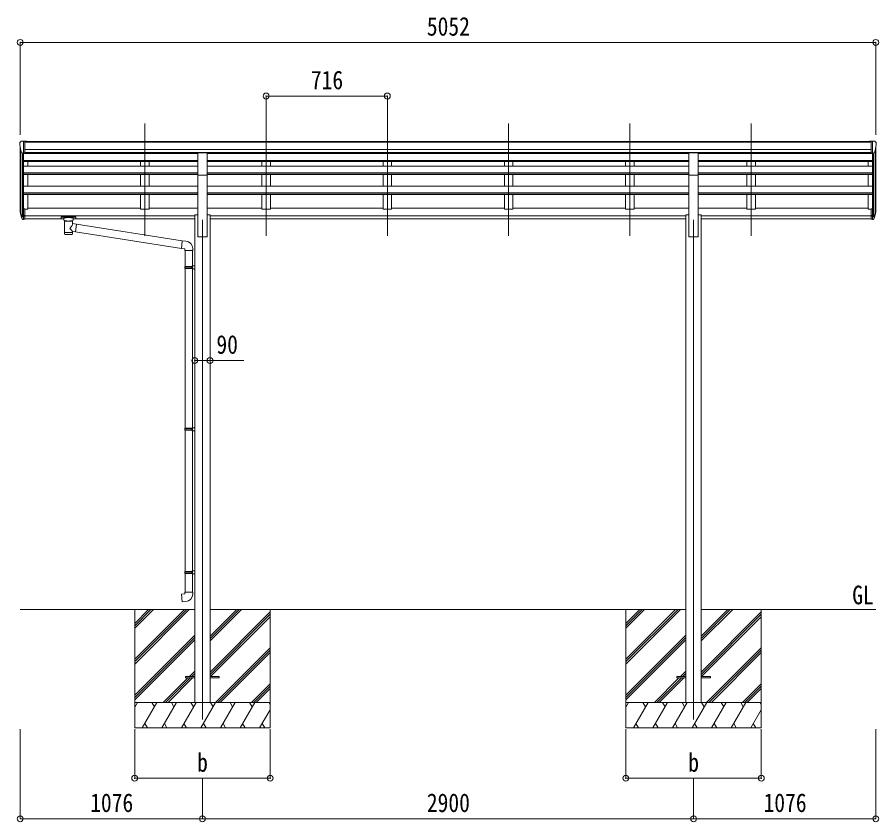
# Model space of a CAD drawing. Units: millimetres at full size. Extents: x -9783 to 33754, y -10064 to 6752.
# Drawn here: x 15309 to 20396, y -3952 to 799 of the extents above; entities that cross this region are included whole.
import ezdxf
from ezdxf.enums import TextEntityAlignment as Align

# ---------------------------------------------------------------- set-up
doc = ezdxf.new("R2010")
doc.units = ezdxf.units.MM
doc.header["$LTSCALE"] = 35
doc.header["$PDMODE"] = 32
doc.header["$PDSIZE"] = 35
for name, color, linetype, lineweight in [('0-0_0', 7, 'Continuous', 9), ('0-1_本体', 4, 'Continuous', 9), ('0-2_部品', 7, 'Continuous', 9), ('0-8_PARTS2', 2, 'Continuous', 9), ('0-A_寸法', 6, 'Continuous', 9)]:
    doc.layers.add(name, color=color, linetype=linetype, lineweight=lineweight)
doc.styles.add('ＭＳ ゴシック', font='')
doc.styles.get('ＭＳ ゴシック').set_extended_font_data('MS Gothic')

msp = doc.modelspace()

# ---------------------------------------------------------------- linework, layer by layer
at = {"layer": '0-0_0'}
for p, q in [((15326.13, -2698.21), (16356.93, -2698.21)), ((16002.13, -2698.21), (16002.13, -3398.21)), ((16002.13, -2992.38), (16296.31, -2698.21)), ((16002.13, -3006.52), (16310.45, -2698.21)), ((16002.13, -3020.67), (16324.59, -2698.21)), ((16002.13, -2808.54), (16112.46, -2698.21)), ((16002.13, -2794.39), (16098.32, -2698.21)), ((16002.13, -2780.25), (16084.18, -2698.21)), ((16447.33, -2698.21), (19256.93, -2698.21)), ((16447.33, -2883.84), (16632.96, -2698.21)), ((16447.33, -2869.69), (16618.82, -2698.21)), ((16447.33, -2855.55), (16604.68, -2698.21)), ((16447.33, -3067.68), (16802.13, -2712.89)), ((16447.33, -3081.82), (16802.13, -2727.03)), ((16449.59, -3093.71), (16802.13, -2741.17)), ((16802.13, -2698.21), (16802.13, -3398.21)), ((18902.13, -2698.21), (18902.13, -3398.21)), ((18902.13, -2992.38), (19196.31, -2698.21)), ((18902.13, -3006.52), (19210.45, -2698.21)), ((18902.13, -3020.67), (19224.59, -2698.21)), ((18902.13, -2808.54), (19012.46, -2698.21)), ((18902.13, -2794.39), (18998.32, -2698.21)), ((18902.13, -2780.25), (18984.18, -2698.21)), ((19347.33, -2698.21), (20378.13, -2698.21)), ((19347.33, -2883.84), (19532.96, -2698.21)), ((19347.33, -2869.69), (19518.82, -2698.21)), ((19347.33, -2855.55), (19504.68, -2698.21)), ((19347.33, -3067.68), (19702.13, -2712.89)), ((19347.33, -3081.82), (19702.13, -2727.03)), ((19349.59, -3093.71), (19702.13, -2741.17)), ((19702.13, -2698.21), (19702.13, -3398.21)), ((16002.13, -3204.51), (16356.93, -2849.72)), ((16002.13, -3218.66), (16356.93, -2863.86)), ((16002.13, -3232.8), (16356.93, -2878)), ((18902.13, -3204.51), (19256.93, -2849.72)), ((18902.13, -3218.66), (19256.93, -2863.86)), ((18902.13, -3232.8), (19256.93, -2878)), ((16478.94, -3248.21), (16802.13, -2925.02)), ((16493.08, -3248.21), (16802.13, -2939.16)), ((19378.94, -3248.21), (19702.13, -2925.02)), ((19393.08, -3248.21), (19702.13, -2939.16)), ((16507.22, -3248.21), (16802.13, -2953.3)), ((19407.22, -3248.21), (19702.13, -2953.3)), ((16170.57, -3248.21), (16316.07, -3102.71)), ((16184.71, -3248.21), (16330.21, -3102.71)), ((16198.86, -3248.21), (16344.36, -3102.71)), ((16325.07, -3093.71), (16356.93, -3061.85)), ((16339.21, -3093.71), (16356.93, -3075.99)), ((16353.36, -3093.71), (16356.93, -3090.13)), ((19070.57, -3248.21), (19216.07, -3102.71)), ((19084.71, -3248.21), (19230.21, -3102.71)), ((19098.86, -3248.21), (19244.36, -3102.71)), ((19225.07, -3093.71), (19256.93, -3061.85)), ((19239.21, -3093.71), (19256.93, -3075.99)), ((19253.36, -3093.71), (19256.93, -3090.13)), ((16691.07, -3248.21), (16802.13, -3137.15)), ((16705.21, -3248.21), (16802.13, -3151.29)), ((19591.07, -3248.21), (19702.13, -3137.15)), ((19605.21, -3248.21), (19702.13, -3151.29)), ((16719.36, -3248.21), (16802.13, -3165.43)), ((19619.36, -3248.21), (19702.13, -3165.43)), ((16802.13, -3248.21), (16002.13, -3248.21)), ((16002.13, -3275.71), (16018.01, -3248.21)), ((16046.88, -3398.21), (16133.48, -3248.21)), ((16118.48, -3274.19), (16103.48, -3248.2)), ((16162.35, -3398.2), (16248.95, -3248.21)), ((16233.95, -3274.19), (16218.95, -3248.21)), ((16277.82, -3398.21), (16364.42, -3248.21)), ((16349.42, -3274.19), (16334.42, -3248.21)), ((16393.29, -3398.21), (16479.89, -3248.21)), ((16464.89, -3274.19), (16449.89, -3248.2)), ((16508.76, -3398.21), (16595.36, -3248.21)), ((16580.36, -3274.19), (16565.36, -3248.21)), ((16624.23, -3398.21), (16710.83, -3248.21)), ((16680.83, -3248.21), (16695.83, -3274.19)), ((16796.3, -3248.21), (16802.13, -3258.31)), ((19702.13, -3248.21), (18902.13, -3248.21)), ((18902.13, -3275.71), (18918.01, -3248.21)), ((18946.88, -3398.21), (19033.48, -3248.21)), ((19018.48, -3274.19), (19003.48, -3248.2)), ((19062.35, -3398.2), (19148.95, -3248.21)), ((19133.95, -3274.19), (19118.95, -3248.21)), ((19177.82, -3398.21), (19264.42, -3248.21)), ((19249.42, -3274.19), (19234.42, -3248.21)), ((19293.29, -3398.21), (19379.89, -3248.21)), ((19364.89, -3274.19), (19349.89, -3248.2)), ((19408.76, -3398.21), (19495.36, -3248.21)), ((19480.36, -3274.19), (19465.36, -3248.21)), ((19524.23, -3398.21), (19610.83, -3248.21)), ((19580.83, -3248.21), (19595.83, -3274.19)), ((19696.3, -3248.21), (19702.13, -3258.31)), ((16739.7, -3398.21), (16802.13, -3290.07)), ((19639.7, -3398.21), (19702.13, -3290.07)), ((16002.13, -3398.21), (16802.13, -3398.21)), ((16061.87, -3372.23), (16076.87, -3398.21)), ((16177.35, -3372.23), (16192.34, -3398.2)), ((16292.82, -3372.22), (16307.82, -3398.21)), ((16408.29, -3372.23), (16423.29, -3398.21)), ((16523.76, -3372.23), (16538.75, -3398.21)), ((16639.23, -3372.23), (16654.22, -3398.21)), ((16754.7, -3372.23), (16769.69, -3398.21)), ((18902.13, -3398.21), (19702.13, -3398.21)), ((18961.87, -3372.23), (18976.87, -3398.21)), ((19077.35, -3372.23), (19092.34, -3398.2)), ((19192.82, -3372.22), (19207.82, -3398.21)), ((19308.29, -3372.23), (19323.29, -3398.21)), ((19423.76, -3372.23), (19438.75, -3398.21)), ((19539.23, -3372.23), (19554.22, -3398.21)), ((19654.7, -3372.23), (19669.69, -3398.21))]:
    msp.add_line(p, q, dxfattribs=at)
at = {"layer": '0-1_本体'}
for p, q in [((15352.63, 65.92), (20351.63, 65.92)), ((15352.63, 60.57), (20351.63, 60.57)), ((15326.13, -335.08), (15326.13, 29.16)), ((15330.41, 10.36), (15330.41, -359.35)), ((15352.63, 17.04), (20351.63, 17.03)), ((20373.85, 10.36), (20373.85, -359.35)), ((20378.13, -335.08), (20378.13, 29.16)), ((15340.13, -4.99), (15340.13, -377.35)), ((15346.13, -5.47), (16374.63, -5.47)), ((15346.13, -5.47), (15346.13, -332.91)), ((15346.13, -47.67), (16374.63, -47.67)), ((15346.13, -49.06), (16374.63, -49.06)), ((15352.63, -0.63), (20351.63, -0.63)), ((16374.63, -3.01), (15352.63, -3.01)), ((16037.13, -3.01), (16037.13, -5.47)), ((16087.13, -3.01), (16087.13, -5.47)), ((16429.63, -3.01), (19274.63, -3.01)), ((16429.63, -5.47), (19274.63, -5.47)), ((16429.63, -47.67), (19274.63, -47.67)), ((16429.63, -49.06), (19274.63, -49.06)), ((16753.13, -3.01), (16753.13, -5.47)), ((16803.13, -3.01), (16803.13, -5.47)), ((17469.13, -3.01), (17469.13, -5.47)), ((17519.13, -3.01), (17519.13, -5.47)), ((18185.13, -3.01), (18185.13, -5.47)), ((18235.13, -3.01), (18235.13, -5.47)), ((18901.13, -3.01), (18901.13, -5.47)), ((18951.13, -3.01), (18951.13, -5.47)), ((19329.63, -3.13), (20351.63, -3.13)), ((19329.63, -5.47), (20358.13, -5.47)), ((19329.63, -47.67), (20358.13, -47.67)), ((19329.63, -49.06), (20358.13, -49.06)), ((19617.13, -3.01), (19617.13, -5.47)), ((19667.13, -3.01), (19667.13, -5.47)), ((20358.13, -5.47), (20358.13, -332.91)), ((20364.13, -4.99), (20364.13, -377.35)), ((15346.13, -52.75), (16374.63, -52.75)), ((15346.13, -80), (16374.63, -80)), ((15371.13, -80), (15371.13, -52.75)), ((16037.13, -52.75), (16037.13, -80)), ((16087.13, -52.75), (16087.13, -80)), ((16429.63, -52.75), (19274.63, -52.75)), ((16429.63, -80), (19274.63, -80)), ((16753.13, -52.75), (16753.13, -80)), ((16803.13, -52.75), (16803.13, -80)), ((17469.13, -52.75), (17469.13, -80)), ((17519.13, -52.75), (17519.13, -80)), ((18185.13, -52.75), (18185.13, -80)), ((18235.13, -52.75), (18235.13, -80)), ((18901.13, -52.75), (18901.13, -80)), ((18951.13, -52.75), (18951.13, -80)), ((19329.63, -52.75), (20358.13, -52.75)), ((19329.63, -80), (20358.13, -80)), ((19617.13, -52.75), (19617.13, -80)), ((19667.13, -52.75), (19667.13, -80)), ((20333.13, -80), (20333.13, -52.75)), ((15346.13, -120.73), (16374.63, -120.73)), ((15346.13, -122.21), (16374.63, -122.21)), ((15346.13, -129.02), (16374.63, -129.02)), ((15371.13, -198.51), (15371.13, -129.02)), ((16037.13, -129.02), (16037.13, -198.51)), ((16087.13, -129.02), (16087.13, -198.51)), ((16374.63, -498.21), (16374.63, -134.26)), ((16429.63, -120.73), (19274.63, -120.73)), ((16429.63, -122.21), (19274.63, -122.21)), ((16429.63, -129.02), (19274.63, -129.02)), ((16429.63, -498.21), (16429.63, -134.26)), ((16753.13, -129.02), (16753.13, -198.51)), ((16803.13, -129.02), (16803.13, -198.51)), ((17469.13, -129.02), (17469.13, -198.51)), ((17519.13, -129.02), (17519.13, -198.51)), ((18185.13, -129.02), (18185.13, -198.51)), ((18235.13, -129.02), (18235.13, -198.51)), ((18901.13, -129.02), (18901.13, -198.51)), ((18951.13, -129.02), (18951.13, -198.51)), ((19274.63, -498.21), (19274.63, -134.26)), ((19329.63, -120.73), (20358.13, -120.73)), ((19329.63, -122.21), (20358.13, -122.21)), ((19329.63, -129.02), (20358.13, -129.02)), ((19329.63, -498.21), (19329.63, -134.26)), ((19617.13, -129.02), (19617.13, -198.51)), ((19667.13, -129.02), (19667.13, -198.51)), ((20333.13, -198.51), (20333.13, -129.02)), ((15346.13, -198.51), (16374.63, -198.51)), ((16429.63, -198.51), (19274.63, -198.51)), ((19329.63, -198.51), (20358.13, -198.51)), ((15346.13, -237.82), (16374.63, -237.82)), ((15346.13, -239.31), (16374.63, -239.31)), ((15346.13, -248.78), (16374.63, -248.78)), ((15371.13, -333.74), (15371.13, -248.78)), ((16037.13, -248.78), (16037.13, -333.74)), ((16429.63, -237.82), (19274.63, -237.82)), ((16429.63, -239.31), (19274.63, -239.31)), ((16429.63, -248.78), (19274.63, -248.78)), ((16753.13, -248.78), (16753.13, -333.74)), ((17469.13, -248.78), (17469.13, -333.74)), ((18185.13, -248.78), (18185.13, -333.74)), ((18901.13, -248.78), (18901.13, -333.74)), ((19329.63, -237.82), (20358.13, -237.82)), ((19329.63, -239.31), (20358.13, -239.31)), ((19329.63, -248.78), (20358.13, -248.78)), ((19617.13, -248.78), (19617.13, -333.74)), ((20333.13, -333.74), (20333.13, -248.78)), ((15352.63, -333.74), (15371.13, -333.74)), ((15371.13, -328.94), (16037.13, -328.94)), ((16087.13, -328.94), (16374.63, -328.94)), ((16429.63, -328.94), (16753.13, -328.94)), ((16803.13, -328.94), (17469.13, -328.94)), ((17519.13, -328.94), (18185.13, -328.94)), ((18235.13, -328.94), (18901.13, -328.94)), ((18951.13, -328.94), (19274.63, -328.94)), ((19329.63, -328.94), (19617.13, -328.94)), ((19667.13, -328.94), (20333.13, -328.94)), ((20351.63, -333.74), (20333.13, -333.74)), ((15352.63, -373.24), (16357.13, -373.24)), ((15352.63, -374.62), (16357.13, -374.62)), ((15352.63, -391.8), (15584.13, -391.8)), ((15638.13, -391.8), (16357.13, -391.8)), ((16357.13, -368.21), (16374.63, -368.21)), ((16357.13, -368.21), (16357.13, -3248.21)), ((16429.63, -368.21), (16447.13, -368.21)), ((16447.13, -368.21), (16447.13, -3248.21)), ((16447.13, -373.24), (19257.13, -373.24)), ((16447.13, -374.62), (19257.13, -374.62)), ((16447.13, -391.8), (19257.13, -391.8)), ((19257.13, -368.21), (19274.63, -368.21)), ((19257.13, -368.21), (19257.13, -3248.21)), ((19329.63, -368.21), (19347.13, -368.21)), ((19347.13, -368.21), (19347.13, -3248.21)), ((19347.13, -373.24), (20351.63, -373.24)), ((19347.13, -374.62), (20351.63, -374.62)), ((19347.13, -391.8), (20351.63, -391.8)), ((16374.63, -498.21), (16429.63, -498.21)), ((19274.63, -498.21), (19329.63, -498.21))]:
    msp.add_line(p, q, dxfattribs=at)
for points in [[(16087.13, -248.78), (16087.13, -333.74), (16037.13, -333.74)], [(16803.13, -248.78), (16803.13, -333.74), (16753.13, -333.74)], [(17519.13, -248.78), (17519.13, -333.74), (17469.13, -333.74)], [(18235.13, -248.78), (18235.13, -333.74), (18185.13, -333.74)], [(18951.13, -248.78), (18951.13, -333.74), (18901.13, -333.74)], [(19667.13, -248.78), (19667.13, -333.74), (19617.13, -333.74)]]:
    msp.add_lwpolyline(points, dxfattribs=at)
at = {"layer": '0-2_部品'}
for p, q in [((15324.13, 58.15), (15324.13, 57.52)), ((15331.04, 66.95), (15326.97, 61.14)), ((15334.13, 67.52), (15331.8, 67.38)), ((15334.13, 67.52), (15352.63, 67.52)), ((15346.13, -5.47), (15346.13, 67.52)), ((15352.63, 67.52), (15362.63, 67.43)), ((15352.63, -4.47), (15352.63, 67.52)), ((15362.63, 65.92), (15362.63, 67.43)), ((20351.63, 67.52), (20341.63, 67.43)), ((20341.63, 65.92), (20341.63, 67.43)), ((20351.63, -4.47), (20351.63, 67.52)), ((20370.13, 67.52), (20351.63, 67.52)), ((20358.13, -5.47), (20358.13, 67.52)), ((20370.13, 67.52), (20372.46, 67.38)), ((20373.22, 66.95), (20377.29, 61.14)), ((20380.13, 58.15), (20380.13, 57.52)), ((15338.51, -3.65), (15329.23, 12.41)), ((20365.75, -3.65), (20375.03, 12.41)), ((15346.13, -5.47), (15340.92, -5.15)), ((15352.63, -4.47), (15346.13, -4.47)), ((16374.63, -2.35), (16429.63, -2.35)), ((16374.63, -134.42), (16374.63, -2.35)), ((16429.63, -134.42), (16429.63, -2.35)), ((19274.63, -2.35), (19329.63, -2.35)), ((19274.63, -134.42), (19274.63, -2.35)), ((19329.63, -134.42), (19329.63, -2.35)), ((20351.63, -4.47), (20358.13, -4.47)), ((20358.13, -5.47), (20363.34, -5.15)), ((16374.63, -134.42), (16429.63, -134.42)), ((19274.63, -134.42), (19329.63, -134.42)), ((15346.13, -332.91), (15346.13, -394.79)), ((15352.63, -332.91), (15346.13, -332.91)), ((15352.63, -332.91), (15352.63, -393.97)), ((20351.63, -332.91), (20351.63, -393.97)), ((20351.63, -332.91), (20358.13, -332.91)), ((20358.13, -332.91), (20358.13, -394.79)), ((15328.52, -358.95), (15338.69, -378.12)), ((15339.7, -376.87), (15329.94, -358.46)), ((15331.11, -375.81), (15338.69, -393.29)), ((15346.13, -377.62), (15341, -377.62)), ((15346.13, -379.62), (15341.28, -379.62)), ((15346.13, -394.79), (15341.28, -394.79)), ((15352.63, -371.22), (15346.13, -371.22)), ((15352.63, -376.62), (15346.13, -376.62)), ((15352.63, -393.97), (15346.13, -393.97)), ((15567.63, -379.69), (15567.63, -390.44)), ((15567.63, -379.88), (15567.63, -381.42)), ((15569.63, -379.02), (15652.63, -379.02)), ((15569.63, -381.2), (15652.63, -381.2)), ((15569.63, -391.11), (15584.13, -391.11)), ((15584.13, -397.92), (15584.13, -387.64)), ((15588.23, -402.42), (15588.21, -482.71)), ((15634.03, -419.99), (15634.03, -402.41)), ((15638.13, -397.92), (15638.13, -387.64)), ((15638.13, -391.11), (15652.63, -391.11)), ((15654.63, -379.69), (15654.63, -390.44)), ((20351.63, -371.22), (20358.13, -371.22)), ((20351.63, -376.62), (20358.13, -376.62)), ((20351.63, -393.97), (20358.13, -393.97)), ((20358.13, -377.62), (20363.26, -377.62)), ((20358.13, -379.62), (20362.98, -379.62)), ((20358.13, -394.79), (20362.98, -394.79)), ((20364.56, -376.87), (20374.32, -358.46)), ((20375.74, -358.95), (20365.57, -378.12)), ((20373.15, -375.81), (20365.57, -393.29)), ((15659.25, -423.9), (15634.03, -419.98)), ((15659.25, -423.9), (15652.23, -469.16)), ((15659.25, -423.9), (16283.22, -520.69)), ((15634.05, -482.71), (15634.03, -466.08)), ((15634.03, -466.33), (15652.23, -469.16)), ((16279.21, -566.52), (15652.23, -469.16)), ((16304.05, -522.52), (16283.22, -520.69)), ((16299.13, -578.26), (16345.13, -578.26)), ((16301.13, -578.26), (16301.13, -672.26)), ((16343.13, -578.26), (16343.13, -669.7)), ((16345.13, -578.26), (16345.13, -567.35)), ((16299.13, -674.26), (16300.13, -672.26)), ((16299.13, -674.26), (16343.13, -674.26)), ((16299.13, -674.26), (16299.13, -682.26)), ((16299.13, -682.26), (16343.13, -682.26)), ((16299.13, -682.26), (16300.13, -684.26)), ((16300.13, -672.26), (16343.13, -672.26)), ((16300.13, -684.26), (16343.13, -684.26)), ((16301.13, -684.26), (16301.13, -1628.45)), ((16338.65, -674.26), (16338.22, -672.26)), ((16341.13, -669.76), (16357.13, -669.29)), ((16341.13, -671.76), (16341.13, -669.76)), ((16341.13, -671.76), (16343.13, -671.76)), ((16341.13, -686.76), (16341.13, -684.76)), ((16341.13, -686.76), (16357.13, -687.23)), ((16343.13, -686.82), (16343.13, -1625.89)), ((16357.13, -669.29), (16357.13, -687.23)), ((16341.13, -1625.95), (16357.13, -1625.48)), ((16341.13, -1627.95), (16341.13, -1625.95)), ((16357.13, -1625.48), (16357.13, -1643.42)), ((16299.13, -1630.45), (16300.13, -1628.45)), ((16299.13, -1630.45), (16343.13, -1630.45)), ((16299.13, -1630.45), (16299.13, -1638.45)), ((16299.13, -1638.45), (16343.13, -1638.45)), ((16299.13, -1638.45), (16300.13, -1640.45)), ((16300.13, -1628.45), (16343.13, -1628.45)), ((16300.13, -1640.45), (16343.13, -1640.45)), ((16301.13, -1640.45), (16301.13, -2473.61)), ((16338.65, -1630.45), (16338.22, -1628.45)), ((16341.13, -1627.95), (16343.13, -1627.95)), ((16341.13, -1642.95), (16341.13, -1640.95)), ((16341.13, -1642.95), (16357.13, -1643.42)), ((16343.13, -1643.01), (16343.13, -2471.05)), ((16299.13, -2475.61), (16300.13, -2473.61)), ((16299.13, -2475.61), (16343.13, -2475.61)), ((16299.13, -2475.61), (16299.13, -2483.61)), ((16299.13, -2483.61), (16343.13, -2483.61)), ((16299.13, -2483.61), (16300.13, -2485.61)), ((16300.13, -2473.61), (16343.13, -2473.61)), ((16300.13, -2485.61), (16343.13, -2485.61)), ((16301.13, -2485.61), (16301.13, -2595.61)), ((16338.65, -2475.61), (16338.22, -2473.61)), ((16341.13, -2471.11), (16357.13, -2470.64)), ((16341.13, -2473.11), (16341.13, -2471.11)), ((16341.13, -2473.11), (16343.13, -2473.11)), ((16341.13, -2488.11), (16341.13, -2486.11)), ((16341.13, -2488.11), (16357.13, -2488.58)), ((16343.13, -2488.17), (16343.13, -2595.61)), ((16357.13, -2470.64), (16357.13, -2488.58)), ((16299.13, -2595.61), (16345.13, -2595.61)), ((16299.13, -2605.61), (16299.13, -2595.61)), ((16345.13, -2595.61), (16345.13, -2606.53))]:
    msp.add_line(p, q, dxfattribs=at)
at = {"layer": '0-2_部品', "color": 4}
for p, q in [((16302.33, -3093.71), (16302.33, -3102.71)), ((16357.13, -3093.71), (16302.33, -3093.71)), ((16357.13, -3102.71), (16302.33, -3102.71)), ((16501.93, -3093.71), (16447.13, -3093.71)), ((19202.33, -3093.71), (19202.33, -3102.71)), ((19257.13, -3093.71), (19202.33, -3093.71)), ((19257.13, -3102.71), (19202.33, -3102.71)), ((19401.93, -3093.71), (19347.13, -3093.71))]:
    msp.add_line(p, q, dxfattribs=at)
at = {"layer": '0-2_部品'}
for points in [[(15567.63, -379.69), (15567.67, -379.49), (15567.75, -379.35), (15567.85, -379.26), (15567.95, -379.2), (15568.07, -379.15), (15568.36, -379.09), (15568.85, -379.04), (15569.4, -379.02), (15569.63, -379.02)], [(15567.63, -390.44), (15567.67, -390.64), (15567.75, -390.78), (15567.85, -390.87), (15567.95, -390.93), (15568.07, -390.98), (15568.36, -391.04), (15568.85, -391.09), (15569.4, -391.11), (15569.63, -391.11)], [(15584.17, -397.86), (15584.14, -398.22), (15584.39, -399.17), (15584.91, -400.06), (15585.72, -400.9), (15586.83, -401.69), (15588.23, -402.42)], [(15634.03, -402.41), (15634.26, -402.31), (15635.62, -401.58), (15636.73, -400.73), (15637.49, -399.86), (15637.95, -398.96), (15638.12, -398.08)], [(15652.63, -379.02), (15652.98, -379.03), (15653.51, -379.05), (15653.96, -379.1), (15654.27, -379.18), (15654.44, -379.28), (15654.55, -379.42), (15654.62, -379.6), (15654.63, -379.69)], [(15652.63, -391.11), (15652.98, -391.1), (15653.51, -391.08), (15653.96, -391.03), (15654.27, -390.95), (15654.44, -390.85), (15654.55, -390.71), (15654.62, -390.53), (15654.63, -390.44)], [(16283.22, -520.69), (16279.21, -566.52), (16299.13, -568.26), (16299.13, -578.26)], [(16338.65, -674.26), (16338.65, -682.26), (16338.22, -684.26)], [(16341.13, -684.76), (16343.13, -684.76), (16343.13, -671.76)], [(16338.65, -1630.45), (16338.65, -1638.45), (16338.22, -1640.45)], [(16341.13, -1640.95), (16343.13, -1640.95), (16343.13, -1627.95)], [(16338.65, -2475.61), (16338.65, -2483.61), (16338.22, -2485.61)], [(16341.13, -2486.11), (16343.13, -2486.11), (16343.13, -2473.11)], [(16304.05, -2651.36), (16283.22, -2653.18), (16279.21, -2607.35), (16299.13, -2605.61)]]:
    msp.add_lwpolyline(points, dxfattribs=at)
at = {"layer": '0-2_部品', "color": 4}
for points in [[(16501.93, -3093.71), (16501.93, -3102.71), (16447.13, -3102.71)], [(19401.93, -3093.71), (19401.93, -3102.71), (19347.13, -3102.71)]]:
    msp.add_lwpolyline(points, dxfattribs=at)
at = {"layer": '0-2_部品'}
for centre, radius, start, end in [((15327.13, 58.15), 3, 93, 180), ((15526.13, 57.52), 202, 180, 192.90261), ((15331.86, 66.38), 1, 93.5, 145), ((20372.4, 66.38), 1, 35, 86.5), ((20178.13, 57.52), 202, 347.09739, 0), ((20377.13, 58.15), 3, 0, 87), ((15341.1, -2.15), 3, 210, 266.5), ((20363.16, -2.15), 3, 273.5, 330), ((15414.79, -336.78), 89.07, 174.49576, 194.41188), ((15414.08, -332.5), 88.05, 177.22392, 197.21071), ((15459.35, -339.73), 133.22, 183.27987, 195.71302), ((20244.91, -339.73), 133.22, 344.28698, 356.72013), ((20290.18, -332.5), 88.05, 342.78929, 2.77608), ((20289.47, -336.78), 89.07, 345.58812, 5.50424), ((15341.28, -376.62), 3, 210, 270), ((15341.28, -391.79), 3, 210, 270), ((15341, -376.12), 1.5, 210, 270), ((20362.98, -376.62), 3, 270, 330), ((20362.98, -391.79), 3, 270, 330), ((20363.26, -376.12), 1.5, 270, 330), ((16300.13, -567.35), 45, 0, 85), ((16300.13, -2606.53), 45, 275, 0)]:
    msp.add_arc(centre, radius, start, end, dxfattribs=at)
for centre, major_axis, ratio, start_param, end_param in [((15569.63, -381.42), (2, 0), 0.109601, 1.5707963, 3.1415927), ((15611.13, -387.64), (27, 0), 0.122176, 6.2831853, 9.424778), ((15611.14, -402.87), (-22.91, 0.42), 0.072511, 0.0008029, 1.5715993), ((15611.14, -404.49), (-22.91, 0.42), 0.072511, 0.0008029, 1.5715993), ((15611.12, -402.87), (22.92, 0.42), 0.07247, 4.71158, 6.2823764), ((15611.12, -404.49), (22.92, 0.42), 0.07247, 4.71158, 6.2823764), ((15622.13, -397.92), (16, 0), 0.361356, 6.2636979, 6.2831853), ((15652.63, -381.42), (2, 0), 0.109601, 0, 1.5707963), ((15611.13, -446.53), (-22.81, -26.62), 0.234429, 1.6855472, 3.1268519), ((15613.69, -443.89), (20.32, -22.25), 0.045535, 0.0389954, 1.3075346), ((15611.13, -482.71), (22.92, 0), 0.101955, 3.1415499, 6.2833984), ((15611.13, -470.27), (22.91, 0), 0.122865, 3.1415927, 6.2831853)]:
    msp.add_ellipse(centre, major_axis=major_axis, ratio=ratio, start_param=start_param, end_param=end_param, dxfattribs=at)
at = {"layer": '0-8_PARTS2'}
for p, q in [((16062.13, -492), (16062.13, 170.52)), ((16778.13, -492), (16778.13, 170.52)), ((17494.13, -492), (17494.13, 170.52)), ((18210.13, -492), (18210.13, 170.52)), ((18926.13, -492), (18926.13, 170.52)), ((19642.13, -492), (19642.13, 170.52)), ((16402.13, -398.21), (16402.13, -3348.21)), ((19302.13, -398.21), (19302.13, -3348.21))]:
    msp.add_line(p, q, dxfattribs=at)
at = {"layer": '0-A_寸法'}
for p, q in [((15326.13, 650.15), (15326.13, 104.53)), ((15326.13, 650.15), (20378.13, 650.15)), ((20378.13, 650.15), (20378.13, 104.53)), ((16778.13, 333.53), (16778.13, 104.53)), ((16778.13, 333.53), (17494.13, 333.53)), ((17494.13, 333.53), (17494.13, 104.53)), ((16357.13, -1228.39), (16447.13, -1228.39)), ((16447.13, -1228.39), (16647.13, -1228.39)), ((15326.13, -3934.57), (15326.13, -3405.62)), ((16002.13, -3694.59), (16002.13, -3405.62)), ((16802.13, -3694.59), (16802.13, -3405.62)), ((18902.13, -3694.59), (18902.13, -3405.62)), ((19702.13, -3694.59), (19702.13, -3405.62)), ((20378.13, -3934.57), (20378.13, -3405.62)), ((16002.13, -3694.59), (16802.13, -3694.59)), ((16402.13, -3934.57), (16402.13, -3694.59)), ((18902.13, -3694.59), (19702.13, -3694.59)), ((19302.13, -3934.57), (19302.13, -3694.59)), ((15326.13, -3934.57), (16402.13, -3934.57)), ((16402.13, -3934.57), (19302.13, -3934.57)), ((19302.13, -3934.57), (20378.13, -3934.57))]:
    msp.add_line(p, q, dxfattribs=at)
for p in [(15326.13, 650.15), (20378.13, 650.15), (16778.13, 333.53), (17494.13, 333.53), (16357.13, -1228.39), (16447.13, -1228.39), (16002.13, -3694.59), (16802.13, -3694.59), (18902.13, -3694.59), (19702.13, -3694.59), (15326.13, -3934.57), (16402.13, -3934.57), (19302.13, -3934.57), (20378.13, -3934.57)]:
    msp.add_point(p, dxfattribs=at)

# ---------------------------------------------------------------- texts
at = {"layer": '0-0_0', "style": 'ＭＳ ゴシック', "width": 0.85}
msp.add_text('GL', height=110, dxfattribs=at).set_placement((20239.09, -2700.64), align=Align.BOTTOM_LEFT)
at = {"layer": '0-A_寸法', "color": 7, "style": 'ＭＳ ゴシック', "width": 0.85}
for s, p in [('5052', (17727.13, 657.15)), ('716', (17042.38, 340.53)), ('90', (16484.63, -1221.39)), ('b', (16370.88, -3689.59)), ('b', (19270.88, -3689.59)), ('1076', (15739.13, -3927.57)), ('2900', (17727.13, -3927.57)), ('1076', (19715.13, -3927.57))]:
    msp.add_text(s, height=110, dxfattribs=at).set_placement(p, align=Align.BOTTOM_LEFT)

doc.saveas('drawing.dxf')
